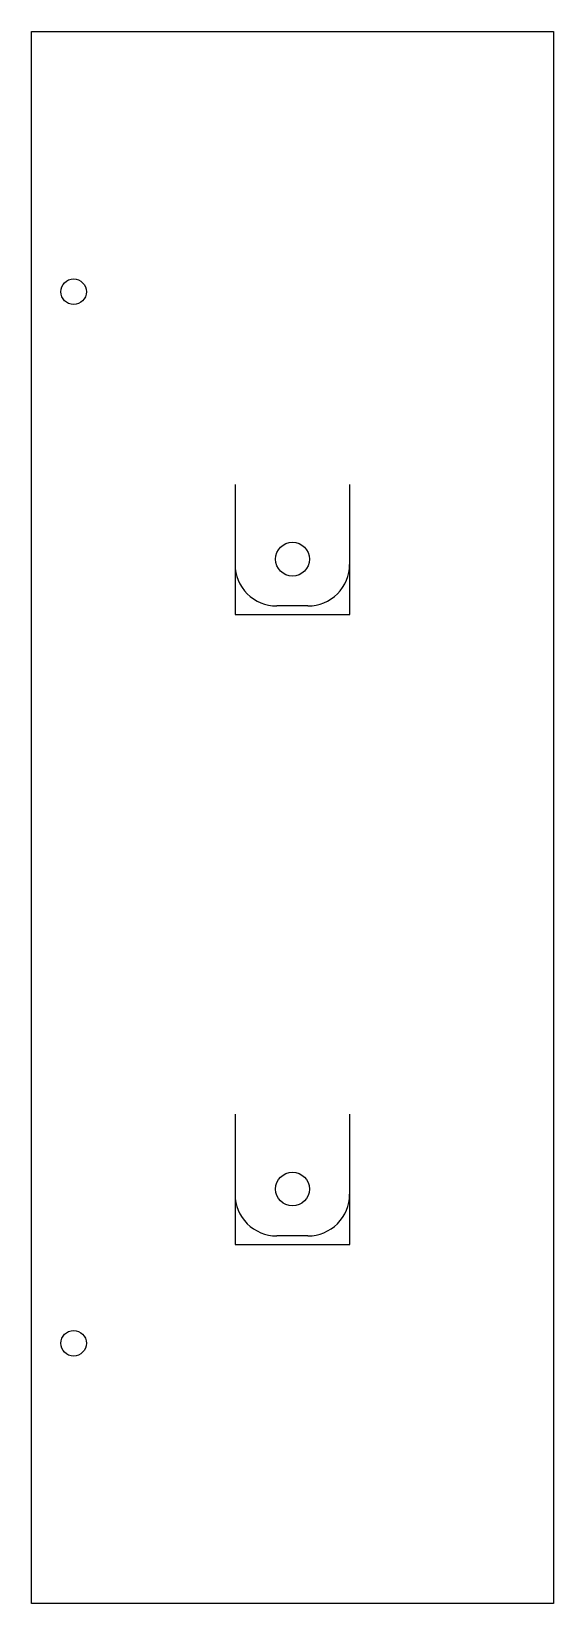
# Model space of a CAD drawing. Header units: metres. Extents: x 0 to 100, y -302 to 0.
import ezdxf

# ---------------------------------------------------------------- set-up
doc = ezdxf.new("R2010")
doc.units = ezdxf.units.M

msp = doc.modelspace()

# ---------------------------------------------------------------- linework, layer by layer
for p, q in [((0, 0), (100.29, 0)), ((0, -302), (0, 0)), ((0, 0), (0, 0)), ((100.29, 0), (100.29, -302)), ((39.14, -87), (39.14, -112)), ((61.14, -112), (61.14, -87)), ((53.114, -110.37), (47.114, -110.37)), ((39.14, -112), (61.14, -112)), ((39.14, -208), (39.14, -233)), ((61.14, -233), (61.14, -208)), ((53.114, -231.37), (47.114, -231.37)), ((39.14, -233), (61.14, -233)), ((100.29, -302), (0, -302))]:
    msp.add_line(p, q)
for centre, radius in [((8.1, -50), 2.45), ((50.14, -101.37), 3.25), ((50.14, -222.37), 3.25), ((8.1, -252), 2.45)]:
    msp.add_circle(centre, radius)
for centre, start, end in [((47.114, -102.37), 180, 225), ((53.114, -102.37), 315, 360), ((47.114, -102.37), 225, 270), ((53.114, -102.37), 270, 315), ((47.114, -223.37), 180, 225), ((53.114, -223.37), 315, 360), ((47.114, -223.37), 225, 270), ((53.114, -223.37), 270, 315)]:
    msp.add_arc(centre, 8, start, end)

doc.saveas('drawing.dxf')
